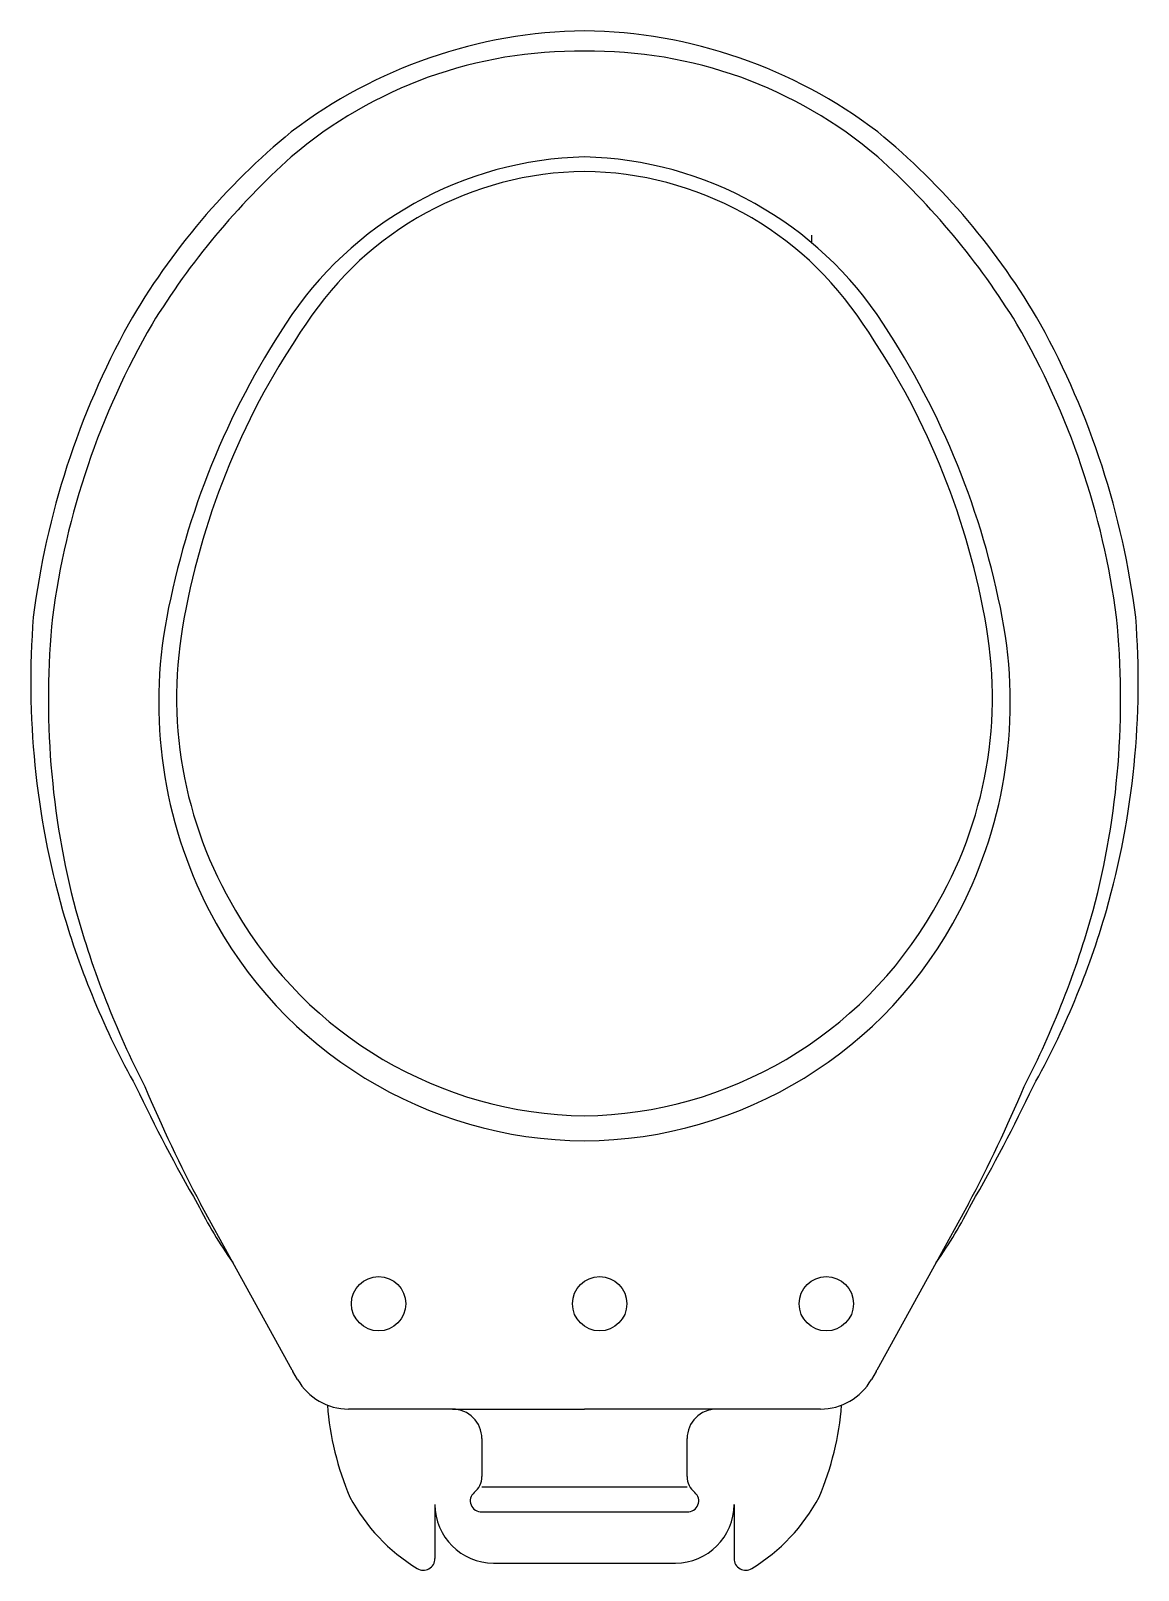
# Model space of a CAD drawing. Header units: millimetres. Extents: x 268.752 to 269.13, y 159.149 to 159.674.
import ezdxf

# ---------------------------------------------------------------- set-up
doc = ezdxf.new("R2010")
doc.units = ezdxf.units.MM

msp = doc.modelspace()

# ---------------------------------------------------------------- linework, layer by layer
for p, q in [((269.018421859011, 159.6040389027047), (269.018421859011, 159.6015852219738)), ((268.8210512696267, 159.2537854071537), (268.8100512696267, 159.2737854071532)), ((269.0720512696269, 159.2737854071528), (269.0610512696265, 159.2537854071533)), ((268.8413952291588, 159.2171169141842), (268.8210512696267, 159.2537854071537)), ((269.0610512696265, 159.2537854071533), (269.0407073100949, 159.2171169141837)), ((268.8432018286679, 159.2138582733359), (268.8416190620372, 159.2166281149383)), ((269.0404834772156, 159.2166281149383), (269.0389007105853, 159.2138582733359)), ((268.8960512696265, 159.2037810521023), (268.8605666915103, 159.2037810521027)), ((268.8960512733659, 159.2037810521027), (268.9409982772511, 159.2037810521023)), ((268.9860512658868, 159.2037810521027), (268.9411042620021, 159.2037810521027)), ((269.0215358477429, 159.2037810521023), (268.9860512696262, 159.2037810521027)), ((268.9060512696267, 159.1937810521025), (268.9060512696263, 159.1807940810862)), ((268.9760512696265, 159.1807940810862), (268.9760512696265, 159.193781052103)), ((268.9060512696263, 159.1772854071531), (268.9410512696261, 159.1772854071536)), ((268.9410512696261, 159.1772854071536), (268.9760512696265, 159.1772854071531)), ((268.8900512696267, 159.1712854071528), (268.8900512696267, 159.1528460156813)), ((268.9060512696267, 159.1687854071537), (268.9410512696266, 159.1687854071537)), ((268.9410512696266, 159.1687854071537), (268.9760512696265, 159.1687854071537)), ((268.9920512696265, 159.1712854071533), (268.9920512696261, 159.1528460156813)), ((268.9100512696266, 159.1512854071538), (268.9410512696261, 159.1512854071538)), ((268.9410512696261, 159.1512854071538), (268.9720512696265, 159.1512854071533))]:
    msp.add_line(p, q)
for centre in [(268.8708240140483, 159.2397068363476), (268.9462320606663, 159.2397068363476), (269.0235254544936, 159.2397068363476)]:
    msp.add_circle(centre, 0.009271867850551509)
for centre, radius, start, end in [((268.943329821159, 159.5050033737265), 0.1687974129090051, 90.77344402966885, 127.2954246795796), ((268.9387727180949, 159.5050033737278), 0.1687974129076893, 52.70457531998691, 89.22655596993378), ((268.9387032113742, 159.5164189022988), 0.1503848368671908, 89.10536662073913, 130.4923860879664), ((268.9433993278796, 159.5164189022979), 0.1503848368680711, 49.50761391191808, 90.89463337912404), ((268.9904567100419, 159.4564265988623), 0.2361341343288315, 129.250662812836, 150.1982405812551), ((268.8916458292122, 159.4564265988619), 0.2361341343288196, 29.80175941874489, 50.74933718716398), ((269.0128726981978, 159.4393092166769), 0.2572658835434848, 131.9032603856631, 148.4855974295079), ((268.944143796318, 159.5054882541284), 0.1253353113755597, 91.4138610210999, 146.9811110716094), ((268.9379587429359, 159.5054882541284), 0.1253353113754077, 33.01888892844931, 88.58613897879586), ((268.8692298410563, 159.4393092166796), 0.257265883541382, 31.51440256994249, 48.09673961378811), ((268.9421677079832, 159.5109669140023), 0.1148239208705641, 90.55709832354587, 146.8327104350031), ((268.9399348312709, 159.5109669140023), 0.1148239208707089, 33.16728956499692, 89.44290167645413), ((269.0289012696264, 159.4394154071528), 0.2779829480381574, 151.0939401815036, 172.8977366063597), ((269.0273467241707, 159.4385149526069), 0.2701081458204105, 149.9469859725766, 172.4969475817546), ((269.0689751826688, 159.4224649723704), 0.2752505763324329, 146.6497799257996, 169.254325146781), ((269.0566212696268, 159.4277876071541), 0.2562324774588023, 145.2646626817826, 169.6584372367896), ((268.8254812696273, 159.4277876071541), 0.256232477458721, 10.34156276321043, 34.73533731821739), ((268.8131273565846, 159.4224649723714), 0.2752505763321334, 10.74567485303369, 33.3502200740157), ((268.8547558150829, 159.4385149526064), 0.270108145820415, 7.503052418245393, 30.05301402742341), ((268.8532012696275, 159.4394154071537), 0.2779829480377188, 7.102263393377732, 28.9060598182283), ((269.0363568251819, 159.4516159627095), 0.2841716419270114, 175.5255647468858, 195.8956215283005), ((269.0408568251831, 159.4459698515988), 0.2826774145874193, 174.3529372462057, 194.7949052737708), ((268.9505646765674, 159.4447761011601), 0.1547566338608986, 169.1959276747394, 207.30484678333), ((268.9435829597683, 159.4465847029281), 0.1416675304152697, 168.9302531547953, 210.922237858543), ((268.9385195794858, 159.4465847029281), 0.1416675304151001, 329.077762141457, 11.06974684520471), ((268.9315378626861, 159.4447761011592), 0.1547566338607756, 332.6951532169963, 10.80407232560552), ((268.8412457140706, 159.4459698515988), 0.2826774145874457, 345.2050947261218, 5.647062753689623), ((268.8457457140717, 159.4516159627095), 0.2841716419270466, 344.1043784716165, 4.47443525303574), ((269.0386137696262, 159.4533947821523), 0.2868315603166657, 196.1138846724884, 209.1258452231151), ((269.0750155553408, 159.4596068357263), 0.3192171746506506, 195.5958263330043, 207.181419323065), ((268.9419449376791, 159.4403492862706), 0.1450666318181973, 207.3129494660985, 269.6470330158039), ((268.9430790474043, 159.4433826293752), 0.1396119491115754, 209.901125415863, 269.1677847452569), ((268.9390234918494, 159.4433826293761), 0.1396119491124861, 270.8322152545542, 330.0988745839197), ((268.9401576015748, 159.4403492862706), 0.1450666318181422, 270.3529669842873, 332.6870505338462), ((268.8070869839106, 159.4596068357254), 0.3192171746527099, 332.8185806771127, 344.4041736671838), ((268.843488769627, 159.4533947821559), 0.2868315603181873, 330.8741547761121, 343.8861153267513), ((269.3085512696376, 159.5615354071555), 0.5764549527175351, 205.4537302418491, 209.9452153736317), ((269.290551269632, 159.5265354071511), 0.5429206318643045, 203.0704122493719, 207.7450239676187), ((268.5915512696272, 159.5265354071502), 0.5429206318591543, 332.2549760321482, 336.9295877504004), ((268.5735512696212, 159.5615354071496), 0.5764549527097571, 330.0547846266076, 334.546269758381), ((268.9508012696204, 159.3452354071545), 0.15873929884723, 206.7506827208077, 215.1768303464445), ((268.9313012696298, 159.3452354071545), 0.1587392988498615, 324.8231696540313, 333.2493172796846), ((268.8387904997294, 159.2156284973711), 0.003000000001581636, 19.46347382356086, 29.74488123660871), ((268.8387904997317, 159.2156284973665), 0.003000000000953079, 8.673174084491157, 19.46347391992111), ((269.0433120395188, 159.2156284973693), 0.002999999997865902, 160.5365261147335, 171.3268259505897), ((269.0433120395213, 159.2156284973656), 0.003000000001506651, 150.2551186524197, 160.5365260651308), ((268.8605666915105, 159.2237810521027), 0.01999999999998181, 209.7448812959646, 269.9999999993486), ((269.0215358477422, 159.2237810521023), 0.02000000000018296, 270.0000000019541, 330.2551187058048), ((268.9517008633935, 159.2126953312867), 0.09864750907236032, 184.3978675330338, 203.2306740538286), ((268.8960512696263, 159.1937810521025), 0.01000000000067391, 0, 90.0000240501637), ((268.9860512696262, 159.1937810521025), 0.009999999999763531, 89.99997594592803, 179.9999999973945), ((268.9304016758611, 159.2126953312867), 0.09864750907092731, 336.769325946087, 355.6021324668878), ((268.8990512696263, 159.1807940810862), 0.006999999999948159, 309.0247942986869, 0), ((268.9830512696264, 159.1807940810862), 0.006999999999885828, 180, 230.975205701313), ((268.9168322563102, 159.2033151543691), 0.06311516811390261, 207.8961771900017, 238.6211026452467), ((268.9057904813632, 159.1724792074195), 0.003702994857974064, 129.0247943055492, 274.0384734087165), ((268.9763120578897, 159.1724792074191), 0.003702994858085868, 265.961526594297, 50.97520570162789), ((268.965270282942, 159.20331515437), 0.06311516811497507, 301.3788973547651, 332.1038228100596), ((268.9100512696262, 159.1712854071533), 0.01999999999952706, 180.0000000013028, 270.0000000013027), ((268.9720512696265, 159.1712854071533), 0.01999999999998181, 270, 0), ((268.8860512696264, 159.1528460156813), 0.004000000000246473, 238.6211184417402, 0), ((268.9960512696263, 159.1528460156813), 0.004000000000246473, 180, 301.3788815582598)]:
    msp.add_arc(centre, radius, start, end)

doc.saveas('drawing.dxf')
